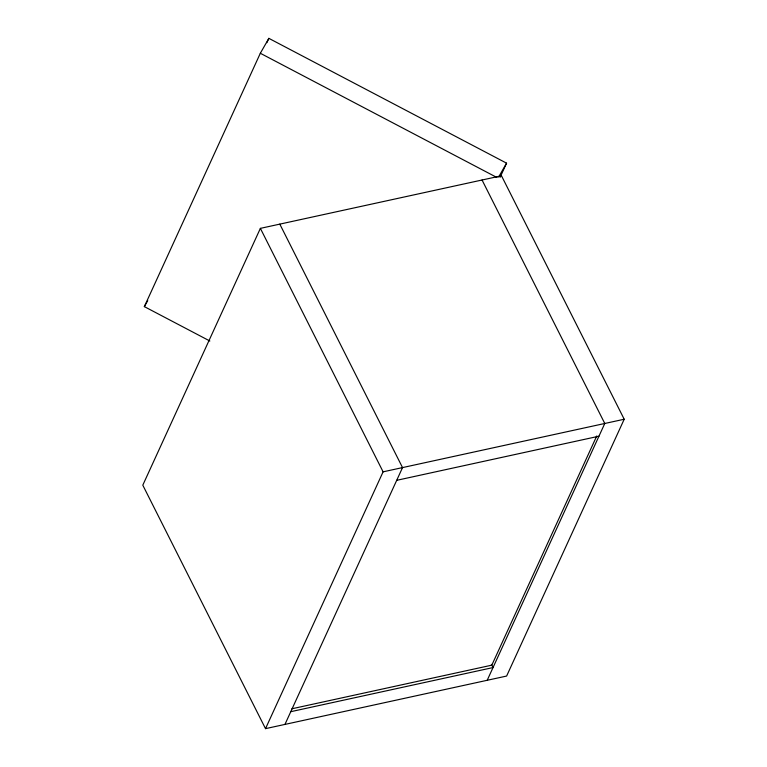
<?xml version="1.0" encoding="UTF-8"?>
<svg xmlns="http://www.w3.org/2000/svg" width="767" height="767" viewBox="0 0 767 767"><rect width="100%" height="100%" fill="white"/><g stroke="black" fill="none" stroke-linecap="round" stroke-linejoin="round"><path stroke-width="1.15" d="M209.842 341.008L144.34 306.618L260.329 53.268L268.862 38.35L506.565 163.16L500.094 177.292M266.868 42.703L268.862 38.35M260.377 228.365L142.796 485.175L265.516 728.65L506.623 676.053L624.204 419.242L501.484 175.768L260.377 228.365L383.097 471.83L265.516 728.65M284.95 724.412L402.531 467.592L279.802 224.127M596.745 435.972L491.81 665.162L291.901 708.775M487.198 680.291L604.779 423.48L482.05 180.005M144.34 306.618L147.753 300.654M498.608 177.091L506.565 163.16M383.097 471.83L624.204 419.242M396.702 480.324L598.95 436.202M290.779 711.69L493.018 667.568L491.407 664.366M260.329 53.268L496.978 177.522"/></g></svg>
